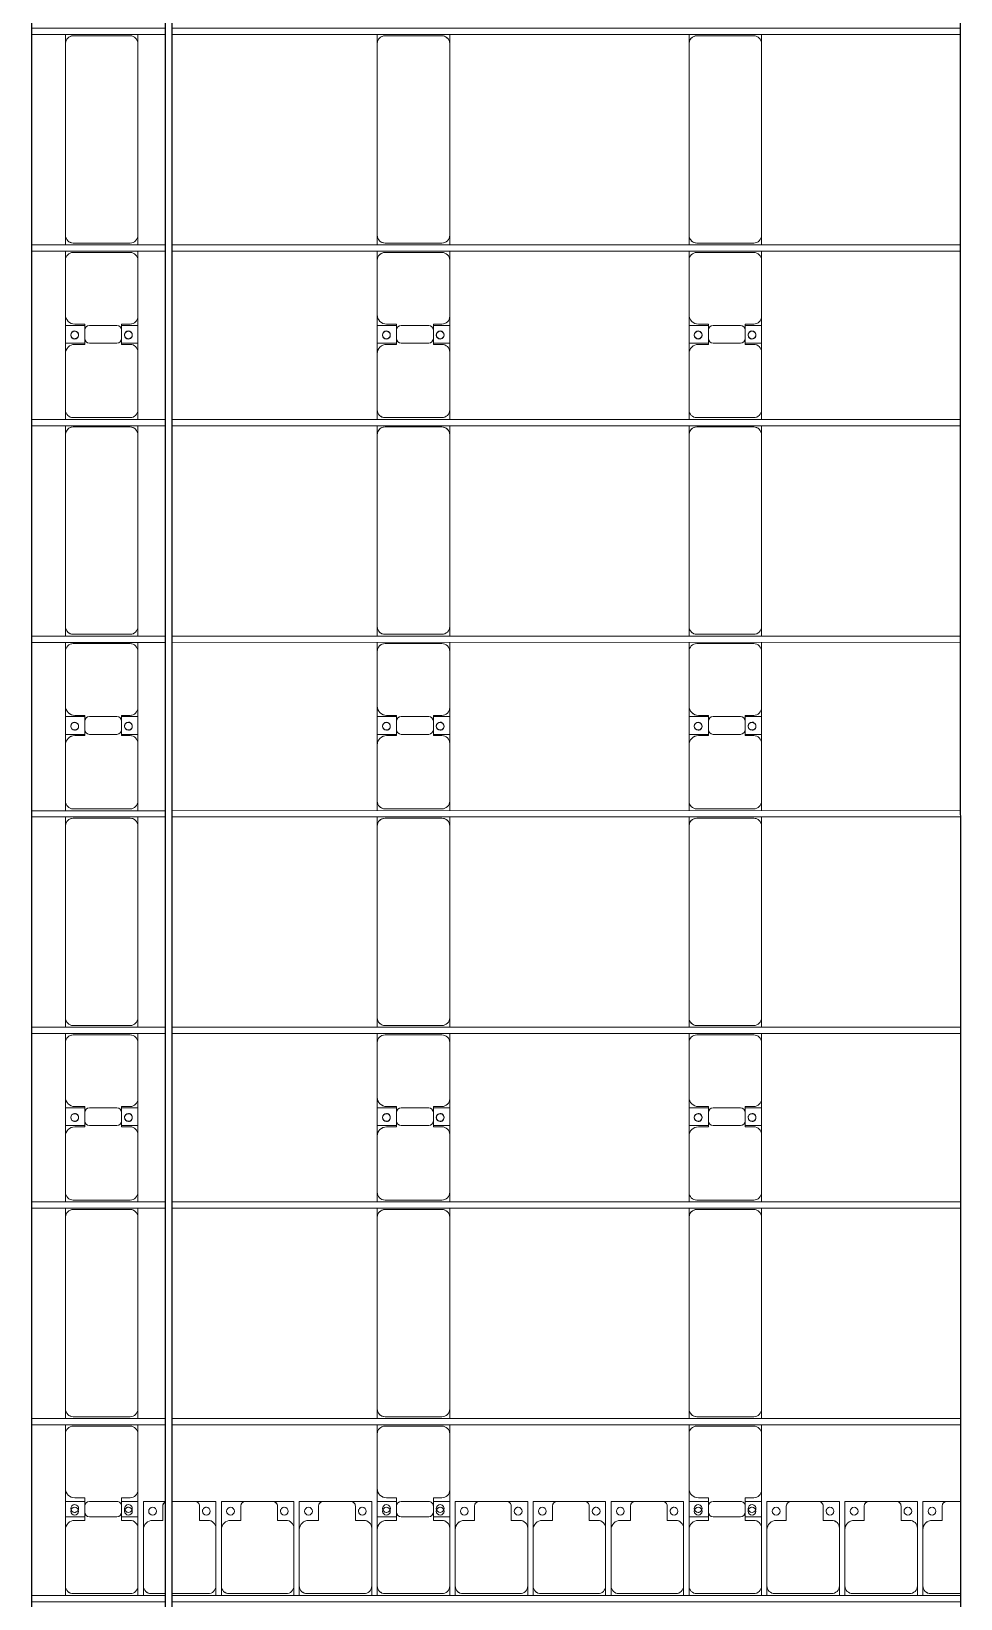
# Model space of a CAD drawing. Header units: millimetres. Extents: x -496478 to -186190, y -204059 to -87354.
# Drawn here: x -439193 to -433232, y -168719 to -158664 of the extents above; entities that cross this region are included whole.
import ezdxf

# ---------------------------------------------------------------- set-up
doc = ezdxf.new("R2010")
doc.units = ezdxf.units.MM
for name, color, linetype, lineweight in [('A-DETL-MBND', 5, 'Continuous', 9), ('A-GENM', 13, 'Continuous', 9), ('S-BEAM', 12, 'Continuous', 9)]:
    doc.layers.add(name, color=color, linetype=linetype, lineweight=lineweight)

# ---------------------------------------------------------------- blocks, each defined once
blk = doc.blocks.new('Dải phao đi lại kèm đỡ invester - DẢI PHAO ĐI LẠI-18893-BỐ TRÍ KHUNG KẾT CẤU BÈ PIN 01')
at = {"layer": 'A-DETL-MBND', "color": 8}
for p, q in [((-242, 1312), (-118, 1312)), ((-242, 1130), (-242, 1312)), ((88, 1312), (-88, 1312)), ((118, 1312), (223, 1312)), ((223, 1312), (223, 1140)), ((258, 1312), (400, 1312)), ((258, 1130), (258, 1312)), ((400, 1312), (258, 1312)), ((588, 1312), (440, 1312)), ((588, 1312), (723, 1312)), ((723, 1312), (588, 1312)), ((723, 1312), (723, 1140)), ((758, 1312), (912, 1312)), ((758, 1130), (758, 1312)), ((912, 1312), (758, 1312)), ((1088, 1312), (912, 1312)), ((1088, 1312), (1223, 1312)), ((1223, 1312), (1088, 1312)), ((1223, 1312), (1223, 1140)), ((1258, 1312), (1412, 1312)), ((1258, 1130), (1258, 1312)), ((1412, 1312), (1258, 1312)), ((1588, 1312), (1412, 1312)), ((1588, 1312), (1723, 1312)), ((1723, 1312), (1588, 1312)), ((1723, 1312), (1723, 1140)), ((1758, 1312), (1882, 1312)), ((1758, 1130), (1758, 1312)), ((2088, 1312), (1912, 1312)), ((2118, 1312), (2223, 1312)), ((2223, 1312), (2223, 1140)), ((2258, 1312), (2412, 1312)), ((2258, 1130), (2258, 1312)), ((2412, 1312), (2258, 1312)), ((2588, 1312), (2412, 1312)), ((2588, 1312), (2723, 1312)), ((2723, 1312), (2588, 1312)), ((2723, 1312), (2723, 1140)), ((2758, 1312), (2912, 1312)), ((2758, 1130), (2758, 1312)), ((2912, 1312), (2758, 1312)), ((3088, 1312), (2912, 1312)), ((3088, 1312), (3223, 1312)), ((3223, 1312), (3088, 1312)), ((3223, 1312), (3223, 1140)), ((3258, 1312), (3412, 1312)), ((3258, 1130), (3258, 1312)), ((3412, 1312), (3258, 1312)), ((3588, 1312), (3412, 1312)), ((3588, 1312), (3723, 1312)), ((3723, 1312), (3588, 1312)), ((3723, 1312), (3723, 1140)), ((3758, 1312), (3882, 1312)), ((3758, 1130), (3758, 1312)), ((4088, 1312), (3912, 1312)), ((4118, 1312), (4223, 1312)), ((4223, 1312), (4223, 1140)), ((4258, 1312), (4412, 1312)), ((4258, 1130), (4258, 1312)), ((4412, 1312), (4258, 1312)), ((4588, 1312), (4412, 1312)), ((4588, 1312), (4723, 1312)), ((4723, 1312), (4588, 1312)), ((4723, 1312), (4723, 1140)), ((4758, 1312), (4912, 1312)), ((4758, 1130), (4758, 1312)), ((4912, 1312), (4758, 1312)), ((5088, 1312), (4912, 1312)), ((5088, 1312), (5223, 1312)), ((5223, 1312), (5088, 1312)), ((5223, 1312), (5223, 1140)), ((5258, 1312), (5412, 1312)), ((5258, 1130), (5258, 1312)), ((5412, 1312), (5258, 1312)), ((5500, 1312), (5412, 1312)), ((-118, 1282), (-118, 1190)), ((118, 1190), (118, 1282)), ((382, 1282), (382, 1190)), ((618, 1190), (618, 1282)), ((882, 1282), (882, 1190)), ((1118, 1190), (1118, 1282)), ((1382, 1282), (1382, 1190)), ((1618, 1190), (1618, 1282)), ((1882, 1282), (1882, 1190)), ((2118, 1190), (2118, 1282)), ((2382, 1282), (2382, 1190)), ((2618, 1190), (2618, 1282)), ((2882, 1282), (2882, 1190)), ((3118, 1190), (3118, 1282)), ((3382, 1282), (3382, 1190)), ((3618, 1190), (3618, 1282)), ((3882, 1282), (3882, 1190)), ((4118, 1190), (4118, 1282)), ((4382, 1282), (4382, 1190)), ((4618, 1190), (4618, 1282)), ((4882, 1282), (4882, 1190)), ((5118, 1190), (5118, 1282)), ((5382, 1282), (5382, 1190)), ((-242, 1130), (-242, 770)), ((-118, 1190), (-182, 1190)), ((173, 1190), (118, 1190)), ((223, 770), (223, 1140)), ((258, 1130), (258, 770)), ((382, 1190), (318, 1190)), ((673, 1190), (618, 1190)), ((723, 770), (723, 1140)), ((758, 1130), (758, 770)), ((882, 1190), (818, 1190)), ((1173, 1190), (1118, 1190)), ((1223, 770), (1223, 1140)), ((1258, 1130), (1258, 770)), ((1382, 1190), (1318, 1190)), ((1673, 1190), (1618, 1190)), ((1723, 770), (1723, 1140)), ((1758, 1130), (1758, 770)), ((1882, 1190), (1818, 1190)), ((2173, 1190), (2118, 1190)), ((2223, 770), (2223, 1140)), ((2258, 1130), (2258, 770)), ((2382, 1190), (2318, 1190)), ((2673, 1190), (2618, 1190)), ((2723, 770), (2723, 1140)), ((2758, 1130), (2758, 770)), ((2882, 1190), (2818, 1190)), ((3173, 1190), (3118, 1190)), ((3223, 770), (3223, 1140)), ((3258, 1130), (3258, 770)), ((3382, 1190), (3318, 1190)), ((3673, 1190), (3618, 1190)), ((3723, 770), (3723, 1140)), ((3758, 1130), (3758, 770)), ((3882, 1190), (3818, 1190)), ((4173, 1190), (4118, 1190)), ((4223, 770), (4223, 1140)), ((4258, 1130), (4258, 770)), ((4382, 1190), (4318, 1190)), ((4673, 1190), (4618, 1190)), ((4723, 770), (4723, 1140)), ((4758, 1130), (4758, 770)), ((4882, 1190), (4818, 1190)), ((5173, 1190), (5118, 1190)), ((5223, 770), (5223, 1140)), ((5258, 1130), (5258, 770)), ((5382, 1190), (5318, 1190)), ((-242, 708), (-242, 770)), ((-192, 720), (173, 720)), ((223, 770), (223, 708)), ((258, 708), (258, 770)), ((308, 720), (400, 720)), ((440, 720), (673, 720)), ((723, 770), (723, 708)), ((758, 708), (758, 770)), ((808, 720), (1173, 720)), ((1223, 770), (1223, 708)), ((1258, 708), (1258, 770)), ((1308, 720), (1673, 720)), ((1723, 770), (1723, 708)), ((1758, 708), (1758, 770)), ((1808, 720), (2173, 720)), ((2223, 770), (2223, 708)), ((2258, 708), (2258, 770)), ((2308, 720), (2673, 720)), ((2723, 770), (2723, 708)), ((2758, 708), (2758, 770)), ((2808, 720), (3173, 720)), ((3223, 770), (3223, 708)), ((3258, 708), (3258, 770)), ((3308, 720), (3673, 720)), ((3723, 770), (3723, 708)), ((3758, 708), (3758, 770)), ((3808, 720), (4173, 720)), ((4223, 770), (4223, 708)), ((4258, 708), (4258, 770)), ((4308, 720), (4673, 720)), ((4723, 770), (4723, 708)), ((4758, 708), (4758, 770)), ((4808, 720), (5173, 720)), ((5223, 770), (5223, 708)), ((5258, 708), (5258, 770)), ((5308, 720), (5500, 720))]:
    blk.add_line(p, q, dxfattribs=at)
for centre, radius, start, end in [((-88, 1282), 30, 90, 180), ((88, 1282), 30, 360, 90), ((412, 1282), 30, 120, 180), ((412, 1282), 30, 120, 165), ((588, 1282), 30, 360, 90), ((588, 1282), 30, 75, 90), ((588, 1282), 30, 15, 90), ((588, 1282), 30, 75, 90), ((912, 1282), 30, 90, 180), ((912, 1282), 30, 90, 165), ((912, 1282), 30, 90, 105), ((912, 1282), 30, 90, 105), ((1088, 1282), 30, 360, 90), ((1088, 1282), 30, 75, 90), ((1088, 1282), 30, 15, 90), ((1088, 1282), 30, 75, 90), ((1412, 1282), 30, 90, 180), ((1412, 1282), 30, 90, 165), ((1412, 1282), 30, 90, 105), ((1412, 1282), 30, 90, 105), ((1588, 1282), 30, 360, 90), ((1588, 1282), 30, 75, 90), ((1588, 1282), 30, 15, 90), ((1588, 1282), 30, 75, 90), ((1912, 1282), 30, 90, 180), ((2088, 1282), 30, 360, 90), ((2412, 1282), 30, 90, 180), ((2412, 1282), 30, 90, 165), ((2412, 1282), 30, 90, 105), ((2412, 1282), 30, 90, 105), ((2588, 1282), 30, 360, 90), ((2588, 1282), 30, 75, 90), ((2588, 1282), 30, 15, 90), ((2588, 1282), 30, 75, 90), ((2912, 1282), 30, 90, 180), ((2912, 1282), 30, 90, 165), ((2912, 1282), 30, 90, 105), ((2912, 1282), 30, 90, 105), ((3088, 1282), 30, 360, 90), ((3088, 1282), 30, 75, 90), ((3088, 1282), 30, 15, 90), ((3088, 1282), 30, 75, 90), ((3412, 1282), 30, 90, 180), ((3412, 1282), 30, 90, 165), ((3412, 1282), 30, 90, 105), ((3412, 1282), 30, 90, 105), ((3588, 1282), 30, 360, 90), ((3588, 1282), 30, 75, 90), ((3588, 1282), 30, 15, 90), ((3588, 1282), 30, 75, 90), ((3912, 1282), 30, 90, 180), ((4088, 1282), 30, 360, 90), ((4412, 1282), 30, 90, 180), ((4412, 1282), 30, 90, 165), ((4412, 1282), 30, 90, 105), ((4412, 1282), 30, 90, 105), ((4588, 1282), 30, 360, 90), ((4588, 1282), 30, 75, 90), ((4588, 1282), 30, 15, 90), ((4588, 1282), 30, 75, 90), ((4912, 1282), 30, 90, 180), ((4912, 1282), 30, 90, 165), ((4912, 1282), 30, 90, 105), ((4912, 1282), 30, 90, 105), ((5088, 1282), 30, 360, 90), ((5088, 1282), 30, 75, 90), ((5088, 1282), 30, 15, 90), ((5088, 1282), 30, 75, 90), ((5412, 1282), 30, 90, 180), ((5412, 1282), 30, 90, 165), ((5412, 1282), 30, 90, 105), ((5412, 1282), 30, 90, 105), ((-183, 1249), 25, 90, 270), ((-183, 1249), 25, 270, 90), ((162, 1249), 25, 90, 270), ((162, 1249), 25, 150, 180), ((162, 1249), 25, 120, 135), ((162, 1249), 25, 90, 105), ((162, 1249), 25, 270, 90), ((317, 1249), 25, 90, 270), ((317, 1249), 25, 270, 90), ((662, 1249), 25, 90, 270), ((662, 1249), 25, 150, 180), ((662, 1249), 25, 120, 135), ((662, 1249), 25, 90, 105), ((662, 1249), 25, 270, 90), ((817, 1249), 25, 90, 270), ((817, 1249), 25, 270, 90), ((1162, 1249), 25, 90, 270), ((1162, 1249), 25, 150, 180), ((1162, 1249), 25, 120, 135), ((1162, 1249), 25, 90, 105), ((1162, 1249), 25, 270, 90), ((1317, 1249), 25, 90, 270), ((1317, 1249), 25, 270, 90), ((1662, 1249), 25, 90, 270), ((1662, 1249), 25, 150, 180), ((1662, 1249), 25, 120, 135), ((1662, 1249), 25, 90, 105), ((1662, 1249), 25, 270, 90), ((1817, 1249), 25, 90, 270), ((1817, 1249), 25, 270, 90), ((2162, 1249), 25, 90, 270), ((2162, 1249), 25, 150, 180), ((2162, 1249), 25, 120, 135), ((2162, 1249), 25, 90, 105), ((2162, 1249), 25, 270, 90), ((2317, 1249), 25, 90, 270), ((2317, 1249), 25, 270, 90), ((2662, 1249), 25, 90, 270), ((2662, 1249), 25, 150, 180), ((2662, 1249), 25, 120, 135), ((2662, 1249), 25, 90, 105), ((2662, 1249), 25, 270, 90), ((2817, 1249), 25, 90, 270), ((2817, 1249), 25, 270, 90), ((3162, 1249), 25, 90, 270), ((3162, 1249), 25, 150, 180), ((3162, 1249), 25, 120, 135), ((3162, 1249), 25, 90, 105), ((3162, 1249), 25, 270, 90), ((3317, 1249), 25, 90, 270), ((3317, 1249), 25, 270, 90), ((3662, 1249), 25, 90, 270), ((3662, 1249), 25, 150, 180), ((3662, 1249), 25, 120, 135), ((3662, 1249), 25, 90, 105), ((3662, 1249), 25, 270, 90), ((3817, 1249), 25, 90, 270), ((3817, 1249), 25, 270, 90), ((4162, 1249), 25, 90, 270), ((4162, 1249), 25, 150, 180), ((4162, 1249), 25, 120, 135), ((4162, 1249), 25, 90, 105), ((4162, 1249), 25, 270, 90), ((4317, 1249), 25, 90, 270), ((4317, 1249), 25, 270, 90), ((4662, 1249), 25, 90, 270), ((4662, 1249), 25, 150, 180), ((4662, 1249), 25, 120, 135), ((4662, 1249), 25, 90, 105), ((4662, 1249), 25, 270, 90), ((4817, 1249), 25, 90, 270), ((4817, 1249), 25, 270, 90), ((5162, 1249), 25, 90, 270), ((5162, 1249), 25, 150, 180), ((5162, 1249), 25, 120, 135), ((5162, 1249), 25, 90, 105), ((5162, 1249), 25, 270, 90), ((5317, 1249), 25, 90, 270), ((5317, 1249), 25, 270, 90), ((-182, 1130), 60, 90, 180), ((-182, 1130), 60, 90, 135), ((173, 1140), 50, 360, 90), ((173, 1140), 50, 45, 90), ((318, 1130), 60, 90, 180), ((318, 1130), 60, 90, 135), ((673, 1140), 50, 0, 90), ((673, 1140), 50, 45, 90), ((818, 1130), 60, 90, 180), ((818, 1130), 60, 90, 135), ((1173, 1140), 50, 360, 90), ((1173, 1140), 50, 45, 90), ((1318, 1130), 60, 90, 180), ((1318, 1130), 60, 90, 135), ((1673, 1140), 50, 360, 90), ((1673, 1140), 50, 45, 90), ((1818, 1130), 60, 90, 180), ((1818, 1130), 60, 90, 135), ((2173, 1140), 50, 0, 90), ((2173, 1140), 50, 45, 90), ((2318, 1130), 60, 90, 180), ((2318, 1130), 60, 90, 135), ((2673, 1140), 50, 0, 90), ((2673, 1140), 50, 45, 90), ((2818, 1130), 60, 90, 180), ((2818, 1130), 60, 90, 135), ((3173, 1140), 50, 360, 90), ((3173, 1140), 50, 45, 90), ((3318, 1130), 60, 90, 180), ((3318, 1130), 60, 90, 135), ((3673, 1140), 50, 0, 90), ((3673, 1140), 50, 45, 90), ((3818, 1130), 60, 90, 180), ((3818, 1130), 60, 90, 135), ((4173, 1140), 50, 0, 90), ((4173, 1140), 50, 45, 90), ((4318, 1130), 60, 90, 180), ((4318, 1130), 60, 90, 135), ((4673, 1140), 50, 0, 90), ((4673, 1140), 50, 45, 90), ((4818, 1130), 60, 90, 180), ((4818, 1130), 60, 90, 135), ((5173, 1140), 50, 360, 90), ((5173, 1140), 50, 45, 90), ((5318, 1130), 60, 90, 180), ((5318, 1130), 60, 90, 135), ((-192, 770), 50, 180, 270), ((-192, 770), 50, 225, 270), ((173, 770), 50, 270, 0), ((173, 770), 50, 270, 315), ((308, 770), 50, 180, 270), ((308, 770), 50, 225, 270), ((673, 770), 50, 270, 0), ((673, 770), 50, 270, 315), ((808, 770), 50, 180, 270), ((808, 770), 50, 225, 270), ((1173, 770), 50, 270, 0), ((1173, 770), 50, 270, 315), ((1308, 770), 50, 180, 270), ((1308, 770), 50, 225, 270), ((1673, 770), 50, 270, 0), ((1673, 770), 50, 270, 315), ((1808, 770), 50, 180, 270), ((1808, 770), 50, 225, 270), ((2173, 770), 50, 270, 0), ((2173, 770), 50, 270, 315), ((2308, 770), 50, 180, 270), ((2308, 770), 50, 225, 270), ((2673, 770), 50, 270, 0), ((2673, 770), 50, 270, 315), ((2808, 770), 50, 180, 270), ((2808, 770), 50, 225, 270), ((3173, 770), 50, 270, 0), ((3173, 770), 50, 270, 315), ((3308, 770), 50, 180, 270), ((3308, 770), 50, 225, 270), ((3673, 770), 50, 270, 360), ((3673, 770), 50, 270, 315), ((3808, 770), 50, 180, 270), ((3808, 770), 50, 225, 270), ((4173, 770), 50, 270, 0), ((4173, 770), 50, 270, 315), ((4308, 770), 50, 180, 270), ((4308, 770), 50, 225, 270), ((4673, 770), 50, 270, 0), ((4673, 770), 50, 270, 315), ((4808, 770), 50, 180, 270), ((4808, 770), 50, 225, 270), ((5173, 770), 50, 270, 0), ((5173, 770), 50, 270, 315), ((5308, 770), 50, 180, 270), ((5308, 770), 50, 225, 270)]:
    blk.add_arc(centre, radius, start, end, dxfattribs=at)
blk = doc.blocks.new('Dai phao do pin - DẢI PHAO ĐỠ PIN-23841-BỐ TRÍ KHUNG KẾT CẤU BÈ PIN 01')
at = {"layer": 'A-DETL-MBND', "color": 8}
for p, q in [((-1312, 242), (-1130, 242)), ((-1312, 118), (-1312, 242)), ((-780, 242), (-1130, 242)), ((-780, 242), (-722, 242)), ((-682, 242), (-620, 242)), ((610, 242), (-620, 242)), ((610, 242), (668, 242)), ((708, 242), (770, 242)), ((1130, 242), (770, 242)), ((1130, 242), (1312, 242)), ((1198, 242), (1380, 242)), ((1198, 118), (1198, 242)), ((1312, 242), (1312, 118)), ((1730, 242), (1380, 242)), ((1730, 242), (1788, 242)), ((1828, 242), (1890, 242)), ((3120, 242), (1890, 242)), ((3120, 242), (3178, 242)), ((3218, 242), (3280, 242)), ((3640, 242), (3280, 242)), ((3640, 242), (3822, 242)), ((3708, 242), (3890, 242)), ((3708, 118), (3708, 242)), ((3822, 242), (3822, 118)), ((4240, 242), (3890, 242)), ((4240, 242), (4298, 242)), ((4338, 242), (4400, 242)), ((5630, 242), (4400, 242)), ((5630, 242), (5688, 242)), ((5728, 242), (5790, 242)), ((6150, 242), (5790, 242)), ((6150, 242), (6332, 242)), ((6218, 242), (6400, 242)), ((6218, 118), (6218, 242)), ((6332, 242), (6332, 118)), ((6750, 242), (6400, 242)), ((6750, 242), (6808, 242)), ((6848, 242), (6910, 242)), ((8140, 242), (6910, 242)), ((8140, 242), (8198, 242)), ((-1190, 118), (-1282, 118)), ((-1190, 182), (-1190, 118)), ((-730, -173), (-730, 192)), ((-670, 192), (-670, -173)), ((660, -173), (660, 192)), ((720, 192), (720, -173)), ((1190, 118), (1190, 182)), ((1282, 118), (1190, 118)), ((1320, 118), (1228, 118)), ((1320, 182), (1320, 118)), ((1780, -173), (1780, 192)), ((1840, 192), (1840, -173)), ((3170, -173), (3170, 192)), ((3230, 192), (3230, -173)), ((3700, 118), (3700, 182)), ((3792, 118), (3700, 118)), ((3830, 118), (3738, 118)), ((3830, 182), (3830, 118)), ((4290, -173), (4290, 192)), ((4350, 192), (4350, -173)), ((5680, -173), (5680, 192)), ((5740, 192), (5740, -173)), ((6210, 118), (6210, 182)), ((6302, 118), (6210, 118)), ((6340, 118), (6248, 118)), ((6340, 182), (6340, 118)), ((6800, -173), (6800, 192)), ((6860, 192), (6860, -173)), ((8190, -173), (8190, 192)), ((-1312, 88), (-1312, -88)), ((1198, 88), (1198, -88)), ((1312, -88), (1312, 88)), ((3708, 88), (3708, -88)), ((3822, -88), (3822, 88)), ((6218, 88), (6218, -88)), ((6332, -88), (6332, 88)), ((-1312, -223), (-1312, -118)), ((-1282, -118), (-1190, -118)), ((-1190, -118), (-1190, -173)), ((1190, -173), (1190, -118)), ((1190, -118), (1282, -118)), ((1198, -223), (1198, -118)), ((1228, -118), (1320, -118)), ((1312, -118), (1312, -223)), ((1320, -118), (1320, -173)), ((3700, -173), (3700, -118)), ((3700, -118), (3792, -118)), ((3708, -223), (3708, -118)), ((3738, -118), (3830, -118)), ((3822, -118), (3822, -223)), ((3830, -118), (3830, -173)), ((6210, -173), (6210, -118)), ((6210, -118), (6302, -118)), ((6218, -223), (6218, -118)), ((6248, -118), (6340, -118)), ((6332, -118), (6332, -223)), ((6340, -118), (6340, -173)), ((-1140, -223), (-1312, -223)), ((-1140, -223), (-780, -223)), ((-722, -223), (-780, -223)), ((-620, -223), (-682, -223)), ((-620, -223), (610, -223)), ((668, -223), (610, -223)), ((770, -223), (708, -223)), ((770, -223), (1140, -223)), ((1312, -223), (1140, -223)), ((1370, -223), (1198, -223)), ((1370, -223), (1730, -223)), ((1788, -223), (1730, -223)), ((1890, -223), (1828, -223)), ((1890, -223), (3120, -223)), ((3178, -223), (3120, -223)), ((3280, -223), (3218, -223)), ((3280, -223), (3650, -223)), ((3822, -223), (3650, -223)), ((3880, -223), (3708, -223)), ((3880, -223), (4240, -223)), ((4298, -223), (4240, -223)), ((4400, -223), (4338, -223)), ((4400, -223), (5630, -223)), ((5688, -223), (5630, -223)), ((5790, -223), (5728, -223)), ((5790, -223), (6160, -223)), ((6332, -223), (6160, -223)), ((6390, -223), (6218, -223)), ((6390, -223), (6750, -223)), ((6808, -223), (6750, -223)), ((6910, -223), (6848, -223)), ((6910, -223), (8140, -223)), ((8198, -223), (8140, -223))]:
    blk.add_line(p, q, dxfattribs=at)
for centre, radius, start, end in [((-1259, 183), 25, 0, 180), ((-1130, 182), 60, 90, 180), ((-1130, 182), 60, 135, 180), ((-780, 192), 50, 360, 90), ((-780, 192), 50, 360, 45), ((-620, 192), 50, 90, 180), ((-620, 192), 50, 105, 180), ((610, 192), 50, 360, 90), ((610, 192), 50, 15, 90), ((770, 192), 50, 90, 180), ((770, 192), 50, 135, 180), ((1130, 182), 60, 360, 90), ((1130, 182), 60, 360, 45), ((1249, 183), 25, 0, 180), ((1251, 183), 25, 0, 180), ((1380, 182), 60, 90, 180), ((1380, 182), 60, 135, 180), ((1730, 192), 50, 360, 90), ((1730, 192), 50, 360, 45), ((1890, 192), 50, 90, 180), ((1890, 192), 50, 105, 180), ((3120, 192), 50, 360, 90), ((3120, 192), 50, 15, 90), ((3280, 192), 50, 90, 180), ((3280, 192), 50, 135, 180), ((3640, 182), 60, 360, 90), ((3640, 182), 60, 360, 45), ((3759, 183), 25, 360, 180), ((3761, 183), 25, 0, 180), ((3890, 182), 60, 90, 180), ((3890, 182), 60, 137.2932, 180), ((4240, 192), 50, 360, 90), ((4240, 192), 50, 360, 45), ((4400, 192), 50, 90, 180), ((4400, 192), 50, 105, 180), ((5630, 192), 50, 360, 90), ((5630, 192), 50, 15, 90), ((5790, 192), 50, 90, 180), ((5790, 192), 50, 135, 180), ((6150, 182), 60, 0, 90), ((6150, 182), 60, 0, 45), ((6269, 183), 25, 0, 180), ((6271, 183), 25, 0, 180), ((6400, 182), 60, 90, 180), ((6400, 182), 60, 135, 180), ((6750, 192), 50, 360, 90), ((6750, 192), 50, 360, 45), ((6910, 192), 50, 90, 180), ((6910, 192), 50, 105, 180), ((8140, 192), 50, 360, 90), ((8140, 192), 50, 15, 90), ((-1282, 88), 30, 90, 180), ((-1259, 183), 25, 180, 0), ((-1259, 183), 25, 180, 195), ((1228, 88), 30, 90, 180), ((1249, 183), 25, 180, 0), ((1251, 183), 25, 180, 0), ((1251, 183), 25, 180, 195), ((1282, 88), 30, 360, 90), ((3738, 88), 30, 90, 180), ((3759, 183), 25, 180, 0), ((3761, 183), 25, 180, 0), ((3761, 183), 25, 180, 195), ((3792, 88), 30, 360, 90), ((6248, 88), 30, 90, 180), ((6269, 183), 25, 180, 360), ((6271, 183), 25, 180, 0), ((6271, 183), 25, 180, 195), ((6302, 88), 30, 360, 90), ((-1282, -88), 30, 180, 270), ((1228, -88), 30, 180, 270), ((1282, -88), 30, 270, 360), ((3738, -88), 30, 180, 270), ((3792, -88), 30, 270, 360), ((6248, -88), 30, 180, 270), ((6302, -88), 30, 270, 360), ((-1259, -162), 25, 0, 180), ((-1259, -162), 25, 105, 180), ((-1259, -162), 25, 180, 0), ((-1140, -173), 50, 180, 270), ((-1140, -173), 50, 180, 225), ((-780, -173), 50, 270, 360), ((-780, -173), 50, 315, 360), ((-620, -173), 50, 180, 270), ((-620, -173), 50, 180, 270), ((610, -173), 50, 270, 360), ((610, -173), 50, 285, 360), ((770, -173), 50, 180, 270), ((770, -173), 50, 180, 225), ((1140, -173), 50, 270, 360), ((1140, -173), 50, 315, 360), ((1249, -162), 25, 0, 180), ((1249, -162), 25, 180, 0), ((1251, -162), 25, 0, 180), ((1251, -162), 25, 120, 180), ((1251, -162), 25, 180, 0), ((1251, -162), 25, 75, 105), ((1249, -162), 25, 75, 90), ((1249, -162), 25, 30, 45), ((1249, -162), 25, 360, 15), ((1370, -173), 50, 180, 270), ((1370, -173), 50, 180, 225), ((1730, -173), 50, 270, 360), ((1730, -173), 50, 315, 360), ((1890, -173), 50, 180, 270), ((1890, -173), 50, 180, 270), ((3120, -173), 50, 270, 360), ((3120, -173), 50, 285, 360), ((3280, -173), 50, 180, 270), ((3280, -173), 50, 180, 225), ((3650, -173), 50, 270, 360), ((3650, -173), 50, 315, 360), ((3759, -162), 25, 0, 180), ((3759, -162), 25, 180, 0), ((3761, -162), 25, 0, 180), ((3761, -162), 25, 120, 180), ((3761, -162), 25, 180, 0), ((3761, -162), 25, 75, 105), ((3759, -162), 25, 75, 90), ((3759, -162), 25, 30, 45), ((3759, -162), 25, 0, 15), ((3880, -173), 50, 180, 270), ((3880, -173), 50, 180, 225), ((4240, -173), 50, 270, 360), ((4240, -173), 50, 315, 360), ((4400, -173), 50, 180, 270), ((4400, -173), 50, 180, 270), ((5630, -173), 50, 270, 360), ((5630, -173), 50, 285, 360), ((5790, -173), 50, 180, 270), ((5790, -173), 50, 180, 225), ((6160, -173), 50, 270, 360), ((6160, -173), 50, 315, 360), ((6269, -162), 25, 0, 180), ((6269, -162), 25, 180, 0), ((6271, -162), 25, 0, 180), ((6271, -162), 25, 120, 180), ((6271, -162), 25, 180, 360), ((6271, -162), 25, 75, 105), ((6269, -162), 25, 75, 90), ((6269, -162), 25, 30, 45), ((6269, -162), 25, 0, 15), ((6390, -173), 50, 180, 270), ((6390, -173), 50, 180, 225), ((6750, -173), 50, 270, 360), ((6750, -173), 50, 315, 360), ((6910, -173), 50, 180, 270), ((6910, -173), 50, 180, 270), ((8140, -173), 50, 270, 360), ((8140, -173), 50, 285, 360)]:
    blk.add_arc(centre, radius, start, end, dxfattribs=at)
blk = doc.blocks.new('Dai phao do pin - DẢI PHAO ĐỠ PIN-V2-BỐ TRÍ KHUNG KẾT CẤU BÈ PIN 01')
at = {"layer": 'A-DETL-MBND', "color": 8}
for p, q in [((-1312, 242), (-1130, 242)), ((-1312, 118), (-1312, 242)), ((-780, 242), (-1130, 242)), ((-780, 242), (-722, 242)), ((-682, 242), (-620, 242)), ((610, 242), (-620, 242)), ((610, 242), (668, 242)), ((708, 242), (770, 242)), ((1130, 242), (770, 242)), ((1130, 242), (1312, 242)), ((1198, 242), (1380, 242)), ((1198, 118), (1198, 242)), ((1312, 242), (1312, 118)), ((1730, 242), (1380, 242)), ((1730, 242), (1788, 242)), ((1828, 242), (1890, 242)), ((3120, 242), (1890, 242)), ((3120, 242), (3178, 242)), ((3218, 242), (3280, 242)), ((3640, 242), (3280, 242)), ((3640, 242), (3822, 242)), ((3708, 242), (3890, 242)), ((3708, 118), (3708, 242)), ((3822, 242), (3822, 118)), ((4240, 242), (3890, 242)), ((4240, 242), (4298, 242)), ((4338, 242), (4400, 242)), ((5630, 242), (4400, 242)), ((5630, 242), (5688, 242)), ((5728, 242), (5790, 242)), ((6150, 242), (5790, 242)), ((6150, 242), (6332, 242)), ((6218, 242), (6400, 242)), ((6218, 118), (6218, 242)), ((6332, 242), (6332, 118)), ((6750, 242), (6400, 242)), ((6750, 242), (6808, 242)), ((6848, 242), (6910, 242)), ((8140, 242), (6910, 242)), ((8140, 242), (8198, 242)), ((-1190, 118), (-1282, 118)), ((-1190, 182), (-1190, 118)), ((-730, -173), (-730, 192)), ((-670, 192), (-670, -173)), ((660, -173), (660, 192)), ((720, 192), (720, -173)), ((1190, 118), (1190, 182)), ((1282, 118), (1190, 118)), ((1320, 118), (1228, 118)), ((1320, 182), (1320, 118)), ((1780, -173), (1780, 192)), ((1840, 192), (1840, -173)), ((3170, -173), (3170, 192)), ((3230, 192), (3230, -173)), ((3700, 118), (3700, 182)), ((3792, 118), (3700, 118)), ((3830, 118), (3738, 118)), ((3830, 182), (3830, 118)), ((4290, -173), (4290, 192)), ((4350, 192), (4350, -173)), ((5680, -173), (5680, 192)), ((5740, 192), (5740, -173)), ((6210, 118), (6210, 182)), ((6302, 118), (6210, 118)), ((6340, 118), (6248, 118)), ((6340, 182), (6340, 118)), ((6800, -173), (6800, 192)), ((6860, 192), (6860, -173)), ((8190, -173), (8190, 192)), ((-1312, 88), (-1312, -88)), ((1198, 88), (1198, -88)), ((1312, -88), (1312, 88)), ((3708, 88), (3708, -88)), ((3822, -88), (3822, 88)), ((6218, 88), (6218, -88)), ((6332, -88), (6332, 88)), ((-1312, -223), (-1312, -118)), ((-1282, -118), (-1190, -118)), ((-1190, -118), (-1190, -173)), ((1190, -173), (1190, -118)), ((1190, -118), (1282, -118)), ((1198, -223), (1198, -118)), ((1228, -118), (1320, -118)), ((1312, -118), (1312, -223)), ((1320, -118), (1320, -173)), ((3700, -173), (3700, -118)), ((3700, -118), (3792, -118)), ((3708, -223), (3708, -118)), ((3738, -118), (3830, -118)), ((3822, -118), (3822, -223)), ((3830, -118), (3830, -173)), ((6210, -173), (6210, -118)), ((6210, -118), (6302, -118)), ((6218, -223), (6218, -118)), ((6248, -118), (6340, -118)), ((6332, -118), (6332, -223)), ((6340, -118), (6340, -173)), ((-1140, -223), (-1312, -223)), ((-1140, -223), (-780, -223)), ((-722, -223), (-780, -223)), ((-620, -223), (-682, -223)), ((-620, -223), (610, -223)), ((668, -223), (610, -223)), ((770, -223), (708, -223)), ((770, -223), (1140, -223)), ((1312, -223), (1140, -223)), ((1370, -223), (1198, -223)), ((1370, -223), (1730, -223)), ((1788, -223), (1730, -223)), ((1890, -223), (1828, -223)), ((1890, -223), (3120, -223)), ((3178, -223), (3120, -223)), ((3280, -223), (3218, -223)), ((3280, -223), (3650, -223)), ((3822, -223), (3650, -223)), ((3880, -223), (3708, -223)), ((3880, -223), (4240, -223)), ((4298, -223), (4240, -223)), ((4400, -223), (4338, -223)), ((4400, -223), (5630, -223)), ((5688, -223), (5630, -223)), ((5790, -223), (5728, -223)), ((5790, -223), (6160, -223)), ((6332, -223), (6160, -223)), ((6390, -223), (6218, -223)), ((6390, -223), (6750, -223)), ((6808, -223), (6750, -223)), ((6910, -223), (6848, -223)), ((6910, -223), (8140, -223)), ((8198, -223), (8140, -223))]:
    blk.add_line(p, q, dxfattribs=at)
for centre, radius, start, end in [((-1259, 183), 25, 0, 180), ((-1130, 182), 60, 90, 180), ((-1130, 182), 60, 135, 180), ((-780, 192), 50, 360, 90), ((-780, 192), 50, 360, 45), ((-620, 192), 50, 90, 180), ((-620, 192), 50, 105, 180), ((610, 192), 50, 360, 90), ((610, 192), 50, 15, 90), ((770, 192), 50, 90, 180), ((770, 192), 50, 135, 180), ((1130, 182), 60, 360, 90), ((1130, 182), 60, 360, 45), ((1249, 183), 25, 0, 180), ((1251, 183), 25, 0, 180), ((1380, 182), 60, 90, 180), ((1380, 182), 60, 135, 180), ((1730, 192), 50, 360, 90), ((1730, 192), 50, 360, 45), ((1890, 192), 50, 90, 180), ((1890, 192), 50, 105, 180), ((3120, 192), 50, 360, 90), ((3120, 192), 50, 15, 90), ((3280, 192), 50, 90, 180), ((3280, 192), 50, 135, 180), ((3640, 182), 60, 360, 90), ((3640, 182), 60, 360, 45), ((3759, 183), 25, 360, 180), ((3761, 183), 25, 0, 180), ((3890, 182), 60, 90, 180), ((3890, 182), 60, 137.3348, 180), ((4240, 192), 50, 360, 90), ((4240, 192), 50, 360, 45), ((4400, 192), 50, 90, 180), ((4400, 192), 50, 105, 180), ((5630, 192), 50, 360, 90), ((5630, 192), 50, 15, 90), ((5790, 192), 50, 90, 180), ((5790, 192), 50, 135, 180), ((6150, 182), 60, 0, 90), ((6150, 182), 60, 0, 45), ((6269, 183), 25, 0, 180), ((6271, 183), 25, 0, 180), ((6400, 182), 60, 90, 180), ((6400, 182), 60, 135, 180), ((6750, 192), 50, 360, 90), ((6750, 192), 50, 360, 45), ((6910, 192), 50, 90, 180), ((6910, 192), 50, 105, 180), ((8140, 192), 50, 360, 90), ((8140, 192), 50, 15, 90), ((-1282, 88), 30, 90, 180), ((-1259, 183), 25, 180, 0), ((-1259, 183), 25, 180, 195), ((1228, 88), 30, 90, 180), ((1249, 183), 25, 180, 0), ((1251, 183), 25, 180, 0), ((1251, 183), 25, 180, 195), ((1282, 88), 30, 360, 90), ((3738, 88), 30, 90, 180), ((3759, 183), 25, 180, 0), ((3761, 183), 25, 180, 0), ((3761, 183), 25, 180, 195), ((3792, 88), 30, 360, 90), ((6248, 88), 30, 90, 180), ((6269, 183), 25, 180, 360), ((6271, 183), 25, 180, 0), ((6271, 183), 25, 180, 195), ((6302, 88), 30, 360, 90), ((-1282, -88), 30, 180, 270), ((1228, -88), 30, 180, 270), ((1282, -88), 30, 270, 360), ((3738, -88), 30, 180, 270), ((3792, -88), 30, 270, 360), ((6248, -88), 30, 180, 270), ((6302, -88), 30, 270, 360), ((-1259, -162), 25, 0, 180), ((-1259, -162), 25, 105, 180), ((-1259, -162), 25, 180, 0), ((-1140, -173), 50, 180, 270), ((-1140, -173), 50, 180, 225), ((-780, -173), 50, 270, 360), ((-780, -173), 50, 315, 360), ((-620, -173), 50, 180, 270), ((-620, -173), 50, 180, 270), ((610, -173), 50, 270, 360), ((610, -173), 50, 285, 360), ((770, -173), 50, 180, 270), ((770, -173), 50, 180, 225), ((1140, -173), 50, 270, 360), ((1140, -173), 50, 315, 360), ((1249, -162), 25, 0, 180), ((1249, -162), 25, 180, 0), ((1251, -162), 25, 0, 180), ((1251, -162), 25, 120, 180), ((1251, -162), 25, 180, 0), ((1251, -162), 25, 75, 105), ((1249, -162), 25, 75, 90), ((1249, -162), 25, 30, 45), ((1249, -162), 25, 360, 15), ((1370, -173), 50, 180, 270), ((1370, -173), 50, 180, 225), ((1730, -173), 50, 270, 360), ((1730, -173), 50, 315, 360), ((1890, -173), 50, 180, 270), ((1890, -173), 50, 180, 270), ((3120, -173), 50, 270, 360), ((3120, -173), 50, 285, 360), ((3280, -173), 50, 180, 270), ((3280, -173), 50, 180, 225), ((3650, -173), 50, 270, 360), ((3650, -173), 50, 315, 360), ((3759, -162), 25, 0, 180), ((3759, -162), 25, 180, 0), ((3761, -162), 25, 0, 180), ((3761, -162), 25, 120, 180), ((3761, -162), 25, 180, 0), ((3761, -162), 25, 75, 105), ((3759, -162), 25, 75, 90), ((3759, -162), 25, 30, 45), ((3759, -162), 25, 0, 15), ((3880, -173), 50, 180, 270), ((3880, -173), 50, 180, 225), ((4240, -173), 50, 270, 360), ((4240, -173), 50, 315, 360), ((4400, -173), 50, 180, 270), ((4400, -173), 50, 180, 270), ((5630, -173), 50, 270, 360), ((5630, -173), 50, 285, 360), ((5790, -173), 50, 180, 270), ((5790, -173), 50, 180, 225), ((6160, -173), 50, 270, 360), ((6160, -173), 50, 315, 360), ((6269, -162), 25, 0, 180), ((6269, -162), 25, 180, 0), ((6271, -162), 25, 0, 180), ((6271, -162), 25, 120, 180), ((6271, -162), 25, 180, 360), ((6271, -162), 25, 75, 105), ((6269, -162), 25, 75, 90), ((6269, -162), 25, 30, 45), ((6269, -162), 25, 0, 15), ((6390, -173), 50, 180, 270), ((6390, -173), 50, 180, 225), ((6750, -173), 50, 270, 360), ((6750, -173), 50, 315, 360), ((6910, -173), 50, 180, 270), ((6910, -173), 50, 180, 270), ((8140, -173), 50, 270, 360), ((8140, -173), 50, 285, 360)]:
    blk.add_arc(centre, radius, start, end, dxfattribs=at)
blk = doc.blocks.new('Dai phao do pin - DẢI PHAO ĐỠ PIN-V3-BỐ TRÍ KHUNG KẾT CẤU BÈ PIN 01')
at = {"layer": 'A-DETL-MBND', "color": 8}
for p, q in [((-1312, 242), (-1130, 242)), ((-1312, 118), (-1312, 242)), ((-780, 242), (-1130, 242)), ((-780, 242), (-722, 242)), ((-682, 242), (-620, 242)), ((610, 242), (-620, 242)), ((610, 242), (668, 242)), ((708, 242), (770, 242)), ((1130, 242), (770, 242)), ((1130, 242), (1312, 242)), ((1198, 242), (1380, 242)), ((1198, 118), (1198, 242)), ((1312, 242), (1312, 118)), ((1730, 242), (1380, 242)), ((1730, 242), (1788, 242)), ((1828, 242), (1890, 242)), ((3120, 242), (1890, 242)), ((3120, 242), (3178, 242)), ((3218, 242), (3280, 242)), ((3640, 242), (3280, 242)), ((3640, 242), (3822, 242)), ((3708, 242), (3890, 242)), ((3708, 118), (3708, 242)), ((3822, 242), (3822, 118)), ((4240, 242), (3890, 242)), ((4240, 242), (4298, 242)), ((4338, 242), (4400, 242)), ((5630, 242), (4400, 242)), ((5630, 242), (5688, 242)), ((5728, 242), (5790, 242)), ((6150, 242), (5790, 242)), ((6150, 242), (6332, 242)), ((6218, 242), (6400, 242)), ((6218, 118), (6218, 242)), ((6332, 242), (6332, 118)), ((6750, 242), (6400, 242)), ((6750, 242), (6808, 242)), ((6848, 242), (6910, 242)), ((8140, 242), (6910, 242)), ((8140, 242), (8198, 242)), ((-1190, 118), (-1282, 118)), ((-1190, 182), (-1190, 118)), ((-730, -173), (-730, 192)), ((-670, 192), (-670, -173)), ((660, -173), (660, 192)), ((720, 192), (720, -173)), ((1190, 118), (1190, 182)), ((1282, 118), (1190, 118)), ((1320, 118), (1228, 118)), ((1320, 182), (1320, 118)), ((1780, -173), (1780, 192)), ((1840, 192), (1840, -173)), ((3170, -173), (3170, 192)), ((3230, 192), (3230, -173)), ((3700, 118), (3700, 182)), ((3792, 118), (3700, 118)), ((3830, 118), (3738, 118)), ((3830, 182), (3830, 118)), ((4290, -173), (4290, 192)), ((4350, 192), (4350, -173)), ((5680, -173), (5680, 192)), ((5740, 192), (5740, -173)), ((6210, 118), (6210, 182)), ((6302, 118), (6210, 118)), ((6340, 118), (6248, 118)), ((6340, 182), (6340, 118)), ((6800, -173), (6800, 192)), ((6860, 192), (6860, -173)), ((8190, -173), (8190, 192)), ((-1312, 88), (-1312, -88)), ((1198, 88), (1198, -88)), ((1312, -88), (1312, 88)), ((3708, 88), (3708, -88)), ((3822, -88), (3822, 88)), ((6218, 88), (6218, -88)), ((6332, -88), (6332, 88)), ((-1312, -223), (-1312, -118)), ((-1282, -118), (-1190, -118)), ((-1190, -118), (-1190, -173)), ((1190, -173), (1190, -118)), ((1190, -118), (1282, -118)), ((1198, -223), (1198, -118)), ((1228, -118), (1320, -118)), ((1312, -118), (1312, -223)), ((1320, -118), (1320, -173)), ((3700, -173), (3700, -118)), ((3700, -118), (3792, -118)), ((3708, -223), (3708, -118)), ((3738, -118), (3830, -118)), ((3822, -118), (3822, -223)), ((3830, -118), (3830, -173)), ((6210, -173), (6210, -118)), ((6210, -118), (6302, -118)), ((6218, -223), (6218, -118)), ((6248, -118), (6340, -118)), ((6332, -118), (6332, -223)), ((6340, -118), (6340, -173)), ((-1140, -223), (-1312, -223)), ((-1140, -223), (-780, -223)), ((-722, -223), (-780, -223)), ((-620, -223), (-682, -223)), ((-620, -223), (610, -223)), ((668, -223), (610, -223)), ((770, -223), (708, -223)), ((770, -223), (1140, -223)), ((1312, -223), (1140, -223)), ((1370, -223), (1198, -223)), ((1370, -223), (1730, -223)), ((1788, -223), (1730, -223)), ((1890, -223), (1828, -223)), ((1890, -223), (3120, -223)), ((3178, -223), (3120, -223)), ((3280, -223), (3218, -223)), ((3280, -223), (3650, -223)), ((3822, -223), (3650, -223)), ((3880, -223), (3708, -223)), ((3880, -223), (4240, -223)), ((4298, -223), (4240, -223)), ((4400, -223), (4338, -223)), ((4400, -223), (5630, -223)), ((5688, -223), (5630, -223)), ((5790, -223), (5728, -223)), ((5790, -223), (6160, -223)), ((6332, -223), (6160, -223)), ((6390, -223), (6218, -223)), ((6390, -223), (6750, -223)), ((6808, -223), (6750, -223)), ((6910, -223), (6848, -223)), ((6910, -223), (8140, -223)), ((8198, -223), (8140, -223))]:
    blk.add_line(p, q, dxfattribs=at)
for centre, radius, start, end in [((-1259, 183), 25, 0, 180), ((-1130, 182), 60, 90, 180), ((-1130, 182), 60, 135, 180), ((-780, 192), 50, 360, 90), ((-780, 192), 50, 360, 45), ((-620, 192), 50, 90, 180), ((-620, 192), 50, 105, 180), ((610, 192), 50, 360, 90), ((610, 192), 50, 15, 90), ((770, 192), 50, 90, 180), ((770, 192), 50, 135, 180), ((1130, 182), 60, 360, 90), ((1130, 182), 60, 360, 45), ((1249, 183), 25, 0, 180), ((1251, 183), 25, 0, 180), ((1380, 182), 60, 90, 180), ((1380, 182), 60, 135, 180), ((1730, 192), 50, 360, 90), ((1730, 192), 50, 360, 45), ((1890, 192), 50, 90, 180), ((1890, 192), 50, 105, 180), ((3120, 192), 50, 360, 90), ((3120, 192), 50, 15, 90), ((3280, 192), 50, 90, 180), ((3280, 192), 50, 135, 180), ((3640, 182), 60, 360, 90), ((3640, 182), 60, 360, 45), ((3759, 183), 25, 360, 180), ((3761, 183), 25, 0, 180), ((3890, 182), 60, 90, 180), ((3890, 182), 60, 137.3765, 180), ((4240, 192), 50, 360, 90), ((4240, 192), 50, 360, 45), ((4400, 192), 50, 90, 180), ((4400, 192), 50, 105, 180), ((5630, 192), 50, 360, 90), ((5630, 192), 50, 15, 90), ((5790, 192), 50, 90, 180), ((5790, 192), 50, 135, 180), ((6150, 182), 60, 0, 90), ((6150, 182), 60, 0, 45), ((6269, 183), 25, 0, 180), ((6271, 183), 25, 0, 180), ((6400, 182), 60, 90, 180), ((6400, 182), 60, 135, 180), ((6750, 192), 50, 360, 90), ((6750, 192), 50, 360, 45), ((6910, 192), 50, 90, 180), ((6910, 192), 50, 105, 180), ((8140, 192), 50, 360, 90), ((8140, 192), 50, 15, 90), ((-1282, 88), 30, 90, 180), ((-1259, 183), 25, 180, 0), ((-1259, 183), 25, 180, 195), ((1228, 88), 30, 90, 180), ((1249, 183), 25, 180, 0), ((1251, 183), 25, 180, 0), ((1251, 183), 25, 180, 195), ((1282, 88), 30, 360, 90), ((3738, 88), 30, 90, 180), ((3759, 183), 25, 180, 0), ((3761, 183), 25, 180, 0), ((3761, 183), 25, 180, 195), ((3792, 88), 30, 360, 90), ((6248, 88), 30, 90, 180), ((6269, 183), 25, 180, 360), ((6271, 183), 25, 180, 0), ((6271, 183), 25, 180, 195), ((6302, 88), 30, 360, 90), ((-1282, -88), 30, 180, 270), ((1228, -88), 30, 180, 270), ((1282, -88), 30, 270, 360), ((3738, -88), 30, 180, 270), ((3792, -88), 30, 270, 360), ((6248, -88), 30, 180, 270), ((6302, -88), 30, 270, 360), ((-1259, -162), 25, 0, 180), ((-1259, -162), 25, 105, 180), ((-1259, -162), 25, 180, 0), ((-1140, -173), 50, 180, 270), ((-1140, -173), 50, 180, 225), ((-780, -173), 50, 270, 360), ((-780, -173), 50, 315, 360), ((-620, -173), 50, 180, 270), ((-620, -173), 50, 180, 270), ((610, -173), 50, 270, 360), ((610, -173), 50, 285, 360), ((770, -173), 50, 180, 270), ((770, -173), 50, 180, 225), ((1140, -173), 50, 270, 360), ((1140, -173), 50, 315, 360), ((1249, -162), 25, 0, 180), ((1249, -162), 25, 180, 0), ((1251, -162), 25, 0, 180), ((1251, -162), 25, 120, 180), ((1251, -162), 25, 180, 0), ((1251, -162), 25, 75, 105), ((1249, -162), 25, 75, 90), ((1249, -162), 25, 30, 45), ((1249, -162), 25, 360, 15), ((1370, -173), 50, 180, 270), ((1370, -173), 50, 180, 225), ((1730, -173), 50, 270, 360), ((1730, -173), 50, 315, 360), ((1890, -173), 50, 180, 270), ((1890, -173), 50, 180, 270), ((3120, -173), 50, 270, 360), ((3120, -173), 50, 285, 360), ((3280, -173), 50, 180, 270), ((3280, -173), 50, 180, 225), ((3650, -173), 50, 270, 360), ((3650, -173), 50, 315, 360), ((3759, -162), 25, 0, 180), ((3759, -162), 25, 180, 0), ((3761, -162), 25, 0, 180), ((3761, -162), 25, 120, 180), ((3761, -162), 25, 180, 0), ((3761, -162), 25, 75, 105), ((3759, -162), 25, 75, 90), ((3759, -162), 25, 30, 45), ((3759, -162), 25, 0, 15), ((3880, -173), 50, 180, 270), ((3880, -173), 50, 180, 225), ((4240, -173), 50, 270, 360), ((4240, -173), 50, 315, 360), ((4400, -173), 50, 180, 270), ((4400, -173), 50, 180, 270), ((5630, -173), 50, 270, 360), ((5630, -173), 50, 285, 360), ((5790, -173), 50, 180, 270), ((5790, -173), 50, 180, 225), ((6160, -173), 50, 270, 360), ((6160, -173), 50, 315, 360), ((6269, -162), 25, 0, 180), ((6269, -162), 25, 180, 0), ((6271, -162), 25, 0, 180), ((6271, -162), 25, 120, 180), ((6271, -162), 25, 180, 360), ((6271, -162), 25, 75, 105), ((6269, -162), 25, 75, 90), ((6269, -162), 25, 30, 45), ((6269, -162), 25, 0, 15), ((6390, -173), 50, 180, 270), ((6390, -173), 50, 180, 225), ((6750, -173), 50, 270, 360), ((6750, -173), 50, 315, 360), ((6910, -173), 50, 180, 270), ((6910, -173), 50, 180, 270), ((8140, -173), 50, 270, 360), ((8140, -173), 50, 285, 360)]:
    blk.add_arc(centre, radius, start, end, dxfattribs=at)
blk = doc.blocks.new('Dầm C52 - Dầm C52-V85-BỐ TRÍ KHUNG KẾT CẤU BÈ PIN 01')
at = {"layer": 'S-BEAM', "color": 1}
for p, q in [((43389, 20), (48449, 20)), ((48489, 20), (49349, 20)), ((48449, -20), (43389, -20)), ((49349, -20), (48489, -20))]:
    blk.add_line(p, q, dxfattribs=at)
blk = doc.blocks.new('Dầm C52 - Dầm C52-V86-BỐ TRÍ KHUNG KẾT CẤU BÈ PIN 01')
at = {"layer": 'S-BEAM', "color": 1}
for p, q in [((43389, 20), (48449, 20)), ((48489, 20), (49349, 20)), ((48449, -20), (43389, -20)), ((49349, -20), (48489, -20))]:
    blk.add_line(p, q, dxfattribs=at)
blk = doc.blocks.new('Dầm C52 - Hộp 40x60-25667-BỐ TRÍ KHUNG KẾT CẤU BÈ PIN 01')
at = {"layer": 'S-BEAM', "color": 3, "lineweight": 25}
blk.add_line((45236, -20), (-45236, -20), dxfattribs=at)
blk = doc.blocks.new('Dầm C52 - Hộp 40x60-24147-BỐ TRÍ KHUNG KẾT CẤU BÈ PIN 01')
at = {"layer": 'S-BEAM', "color": 3, "lineweight": 25}
blk.add_line((-37857, 20), (37857, 20), dxfattribs=at)
blk = doc.blocks.new('Dầm C52 - Hộp 40x60-26101-BỐ TRÍ KHUNG KẾT CẤU BÈ PIN 01')
at = {"layer": 'S-BEAM', "color": 3, "lineweight": 25}
for p, q in [((-17881, 20), (17881, 20)), ((17881, -20), (-17881, -20))]:
    blk.add_line(p, q, dxfattribs=at)
blk = doc.blocks.new('HOBANMONG_BEPIN 1_rvt-1-BỐ TRÍ KHUNG KẾT CẤU BÈ PIN 01')
at = {"layer": 'A-GENM', "lineweight": 9}
for name, p, rotation in [('Dai phao do pin - DẢI PHAO ĐỠ PIN-23841-BỐ TRÍ KHUNG KẾT CẤU BÈ PIN 01', (-438732, -166882), 90.00075860989342), ('Dai phao do pin - DẢI PHAO ĐỠ PIN-V2-BỐ TRÍ KHUNG KẾT CẤU BÈ PIN 01', (-436732, -166882), 90.00075860989342), ('Dai phao do pin - DẢI PHAO ĐỠ PIN-V3-BỐ TRÍ KHUNG KẾT CẤU BÈ PIN 01', (-434732, -166882), 90.00075860989342), ('Dải phao đi lại kèm đỡ invester - DẢI PHAO ĐI LẠI-18893-BỐ TRÍ KHUNG KẾT CẤU BÈ PIN 01', (-438732, -169407), 0.0007586099545854)]:
    blk.add_blockref(name, p, dxfattribs=dict(at, rotation=rotation))
at = {"layer": 'S-BEAM', "lineweight": 9}
for name, p, rotation in [('Dầm C52 - Hộp 40x60-25667-BỐ TRÍ KHUNG KẾT CẤU BÈ PIN 01', (-439212, -140520), 90.00075860989166), ('Dầm C52 - Hộp 40x60-24147-BỐ TRÍ KHUNG KẾT CẤU BÈ PIN 01', (-433212, -133141), 90.00075860989166), ('Dầm C52 - Hộp 40x60-26101-BỐ TRÍ KHUNG KẾT CẤU BÈ PIN 01', (-438312, -167875), 90.00075860989166), ('Dầm C52 - Dầm C52-V85-BỐ TRÍ KHUNG KẾT CẤU BÈ PIN 01', (-389843, -158663), 180.0007586094741), ('Dầm C52 - Dầm C52-V85-BỐ TRÍ KHUNG KẾT CẤU BÈ PIN 01', (-389843, -160053), 180.0007586094741), ('Dầm C52 - Dầm C52-V85-BỐ TRÍ KHUNG KẾT CẤU BÈ PIN 01', (-389843, -161173), 180.0007586094741), ('Dầm C52 - Dầm C52-V85-BỐ TRÍ KHUNG KẾT CẤU BÈ PIN 01', (-389843, -162563), 180.0007586094741), ('Dầm C52 - Dầm C52-V85-BỐ TRÍ KHUNG KẾT CẤU BÈ PIN 01', (-389843, -163683), 180.0007586094741), ('Dầm C52 - Dầm C52-V86-BỐ TRÍ KHUNG KẾT CẤU BÈ PIN 01', (-389843, -165073), 180.0007586094741), ('Dầm C52 - Dầm C52-V86-BỐ TRÍ KHUNG KẾT CẤU BÈ PIN 01', (-389843, -166193), 180.0007586094741), ('Dầm C52 - Dầm C52-V86-BỐ TRÍ KHUNG KẾT CẤU BÈ PIN 01', (-389843, -167583), 180.0007586094741), ('Dầm C52 - Dầm C52-V86-BỐ TRÍ KHUNG KẾT CẤU BÈ PIN 01', (-389843, -168718), 180.0007586094741)]:
    blk.add_blockref(name, p, dxfattribs=dict(at, rotation=rotation))

msp = doc.modelspace()

# ---------------------------------------------------------------- block references
at = {"lineweight": 5}
msp.add_blockref('HOBANMONG_BEPIN 1_rvt-1-BỐ TRÍ KHUNG KẾT CẤU BÈ PIN 01', (0, 0), dxfattribs=at)

doc.saveas('drawing.dxf')
